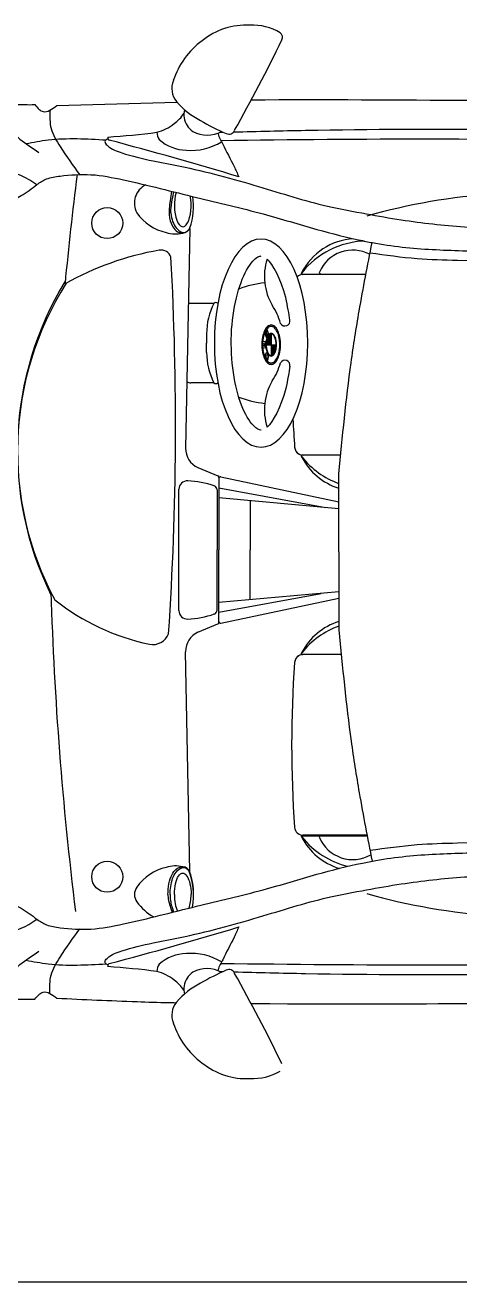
# Model space of a CAD drawing. Header units: millimetres. Extents: x 2646 to 50990, y 12226 to 40347.
# Drawn here: x 46520 to 47417, y 24660 to 27253 of the extents above; entities that cross this region are included whole.
import ezdxf

# ---------------------------------------------------------------- set-up
doc = ezdxf.new("R2010")
doc.units = ezdxf.units.MM
doc.layers.add('www.cad-blocks.net', color=7, linetype='Continuous')

# ---------------------------------------------------------------- blocks, each defined once
blk = doc.blocks.new('A$C60F851DE')
for p, q in [((2.9487, 1.7458), (2.9575, 1.2923)), ((0.7065, 1.6626), (2.3959, 1.6874)), ((2.5823, 1.6728), (2.7176, 1.6728)), ((2.5826, 1.6709), (2.7155, 1.6709)), ((2.6358, 1.2982), (2.7155, 1.2982)), ((2.6408, 1.0864), (2.6408, 1.2474)), ((2.9319, 1.2522), (2.8906, 1.2351)), ((2.8842, 1.2331), (2.6408, 1.1817)), ((2.8884, 1.2319), (2.8884, 1.0824)), ((2.8884, 1.2105), (2.677, 1.172)), ((2.8922, 1.2063), (2.8922, 1.0824)), ((2.9711, 1.2076), (2.9711, 0.9572)), ((2.8884, 1.1904), (2.6408, 1.1679)), ((2.8238, 1.1845), (2.8238, 1.0824)), ((2.6408, 1.0864), (2.6408, 0.9253)), ((2.8238, 0.9803), (2.8238, 1.0824)), ((2.8884, 0.9329), (2.8884, 1.0824)), ((2.8922, 0.9585), (2.8922, 1.0824)), ((2.8884, 0.9744), (2.6408, 0.9969)), ((2.8884, 0.9543), (2.6678, 0.9945)), ((2.8842, 0.9317), (2.6408, 0.9831)), ((2.9319, 0.9126), (2.8906, 0.9297)), ((2.637, 0.8868), (2.7155, 0.8868)), ((2.9487, 0.419), (2.9575, 0.8725)), ((2.8988, 0.7376), (2.9462, 0.7376)), ((2.7735, 0.659), (2.7735, 0.6752)), ((2.7741, 0.659), (2.7741, 0.6764)), ((2.7748, 0.659), (2.7748, 0.6775)), ((2.7754, 0.659), (2.7754, 0.6784)), ((2.7761, 0.659), (2.7761, 0.6791)), ((2.7767, 0.659), (2.7767, 0.6798)), ((2.7774, 0.659), (2.7774, 0.6804)), ((2.778, 0.659), (2.778, 0.6808)), ((2.7786, 0.659), (2.7786, 0.6811)), ((2.7793, 0.659), (2.7793, 0.6814)), ((2.7799, 0.659), (2.7799, 0.6815)), ((2.7806, 0.6365), (2.7806, 0.6816)), ((2.786, 0.6811), (2.7883, 0.6916)), ((2.7874, 0.6794), (2.786, 0.6811)), ((2.7897, 0.683), (2.7874, 0.6794)), ((2.7883, 0.6916), (2.7898, 0.6897)), ((2.7885, 0.6776), (2.7897, 0.683)), ((2.7896, 0.675), (2.7885, 0.6776)), ((2.7898, 0.6897), (2.7889, 0.6857)), ((2.7889, 0.6857), (2.7907, 0.6886)), ((2.794, 0.682), (2.7896, 0.675)), ((2.7907, 0.6886), (2.792, 0.6864)), ((2.792, 0.6864), (2.7911, 0.682)), ((2.7911, 0.682), (2.7928, 0.6847)), ((2.7928, 0.6847), (2.794, 0.682)), ((2.9138, 0.675), (2.9138, 0.6557)), ((2.7908, 0.659), (2.7703, 0.659)), ((2.7709, 0.659), (2.7709, 0.6664)), ((2.7716, 0.659), (2.7716, 0.6696)), ((2.7722, 0.659), (2.7722, 0.6719)), ((2.7729, 0.659), (2.7729, 0.6737)), ((2.7812, 0.6365), (2.7812, 0.659)), ((2.7819, 0.6366), (2.7819, 0.659)), ((2.7825, 0.6369), (2.7825, 0.659)), ((2.7831, 0.6372), (2.7831, 0.659)), ((2.7838, 0.6376), (2.7838, 0.659)), ((2.7844, 0.6382), (2.7844, 0.659)), ((2.7851, 0.6389), (2.7851, 0.659)), ((2.7857, 0.6396), (2.7857, 0.659)), ((2.7864, 0.6405), (2.7864, 0.659)), ((2.787, 0.6417), (2.787, 0.659)), ((2.7876, 0.6429), (2.7876, 0.659)), ((2.7883, 0.6444), (2.7883, 0.659)), ((2.7889, 0.6464), (2.7889, 0.659)), ((2.7896, 0.6486), (2.7896, 0.659)), ((2.7902, 0.6516), (2.7902, 0.659)), ((2.7922, 0.6622), (2.792, 0.666)), ((2.792, 0.666), (2.7975, 0.6656)), ((2.792, 0.652), (2.7922, 0.6558)), ((2.7975, 0.6524), (2.792, 0.652)), ((2.7945, 0.662), (2.7922, 0.6622)), ((2.7922, 0.6604), (2.7945, 0.662)), ((2.7922, 0.6577), (2.7922, 0.6604)), ((2.7945, 0.656), (2.7922, 0.6577)), ((2.7922, 0.6558), (2.7945, 0.656)), ((2.7977, 0.6617), (2.7939, 0.659)), ((2.7939, 0.659), (2.7977, 0.6563)), ((2.7975, 0.6656), (2.7977, 0.6617)), ((2.7977, 0.6563), (2.7975, 0.6524)), ((2.9138, 0.6364), (2.9138, 0.6557)), ((2.7859, 0.6366), (2.7894, 0.6426)), ((2.7893, 0.6276), (2.7859, 0.6366)), ((2.7881, 0.6369), (2.7896, 0.6393)), ((2.7887, 0.6355), (2.7881, 0.6369)), ((2.7901, 0.6379), (2.7887, 0.6355)), ((2.7927, 0.6333), (2.7893, 0.6276)), ((2.7907, 0.6357), (2.7894, 0.6335)), ((2.7894, 0.6335), (2.79, 0.6321)), ((2.79, 0.6321), (2.7912, 0.6343)), ((2.8988, 0.5738), (2.9462, 0.5738)), ((0.7065, 0.5101), (2.3959, 0.4853)), ((2.585, 0.5141), (2.7155, 0.5141)), ((3.2233, 0.1657), (2.9754, 0.1584))]:
    blk.add_line(p, q)
for centre in [(3.1192, 1.7566), (3.1192, 0.4082)]:
    blk.add_circle(centre, 0.032)
for centre, radius, start, end in [((2.8183, 2.0629), 0.1099, 86.8885, 120.8396), ((2.8319, 2.0274), 0.1455, 51.156, 93.0101), ((5.9912, 3.7166), 3.5957, 205.9639, 209.3181), ((2.8233, 2.0058), 0.1678, 18.2707, 53.5158), ((2.9434, 2.0423), 0.0424, 320.1808, 22.3259), ((2.8449, 2.1308), 0.1749, 297.9331, 318.5838), ((2.9206, 1.9892), 0.0402, 349.0337, 13.8739), ((2.6929, 2.3748), 0.4621, 292.9723, 300.4088), ((2.922, 1.9864), 0.0384, 301.4685, 352.787), ((3.0272, 2.0343), 0.0794, 213.2831, 234.4675), ((2.8676, 1.9605), 0.0125, 201.7348, 296.8655), ((2.8001, 1.9796), 0.0955, 327.1202, 340.9506), ((2.9128, 2.0047), 0.0589, 239.9373, 299.7932), ((2.8713, 1.9536), 0.0198, 344.6461, 349.8242), ((3.0409, 2.045), 0.0962, 231.5427, 255.3157), ((2.9926, 1.9511), 0.0239, 323.1341, 1.9627), ((3.2473, 3.788), 1.8506, 262.8361, 265.9899), ((5.0555, -5.4578), 7.6438, 104.70677, 106.79137), ((1.2764, 2.7047), 1.7823, 332.4857, 334.1515), ((2.9455, 2.0336), 0.119, 238.369, 274.9571), ((2.9546, 2.0006), 0.0856, 270.7781, 311.8209), ((3.1135, 1.9401), 0.00475, 288.3859, 24.1975), ((-1.3385, 3.7745), 4.6029, 335.4226, 335.7142), ((2.2322, 0.55), 1.2899, 74.2184, 98.1635), ((3.0777, 1.7949), 0.1368, 169.6647, 202.6273), ((2.9742, 1.749), 0.1026, 35.2082, 61.601), ((-3.9498, 0.9473), 7.1888, 1.7729, 7.04083), ((3.0777, 1.7913), 0.1368, 179.2381, 198.9275), ((3.0366, 1.7931), 0.0262, 324.7918, 35.2082), ((2.9742, 1.8372), 0.1026, 282.9688, 324.7918), ((2.6019, 1.6145), 0.1305, 27.3308, 73.0533), ((2.9643, 1.7532), 0.0172, 201.473, 266.4001), ((2.9782, 1.7983), 0.064, 256.5286, 287.3033), ((2.612, 1.6459), 0.0752, 23.4664, 119.597), ((2.5814, 1.5664), 0.1735, 38.4921, 76.3753), ((2.679, 1.675), 0.00218, 270, 23.4664), ((2.7148, 1.6534), 0.0174, 3.9054, 90), ((2.7155, 1.673), 0.00218, 270, 38.4921), ((2.7083, 1.6705), 0.0103, 359.7502, 22.3024), ((0.3723, 1.4845), 2.366, 355.878, 4.122), ((2.7148, 1.3157), 0.0174, 270, 356.0946), ((2.7155, 1.296), 0.00218, 321.5079, 90), ((2.7083, 1.2986), 0.0103, 337.6976, 0.2498), ((2.7148, 1.3157), 0.0174, 300.2373, 356.0946), ((2.5814, 1.4026), 0.1735, 290.0063, 321.5079), ((2.6019, 1.3546), 0.1305, 287.3061, 332.6692), ((2.9139, 1.2919), 0.0436, 294.4196, 0.5732), ((3.0249, 1.2426), 0.0349, 78.1709, 158.8866), ((2.9355, 0.816), 0.4708, 51.6722, 78.1709), ((9.4466, 0.8267), 6.4685, 176.20138, 183.08769), ((2.885, 1.2297), 0.00349, 0, 101.9127), ((2.8919, 1.2319), 0.00349, 112.4527, 180), ((2.9633, 1.0217), 0.2035, 92.9773, 108.6626), ((2.9536, 1.2076), 0.0174, 0, 92.9773), ((2.901, 1.2063), 0.00872, 108.6626, 180), ((2.6557, 0.8789), 0.6487, 327.6682, 28.1825), ((2.6354, 0.8782), 0.6693, 328.4656, 26.3057), ((2.6019, 0.8304), 0.1305, 27.3308, 72.6939), ((2.5814, 0.7823), 0.1735, 38.4921, 69.9937), ((2.885, 0.9351), 0.00349, 258.0873, 0), ((2.901, 0.9585), 0.00872, 180, 251.3374), ((2.9633, 1.1431), 0.2035, 251.3374, 267.0227), ((2.9536, 0.9572), 0.0174, 267.0227, 0), ((2.8919, 0.9329), 0.00349, 180, 247.5473), ((2.9139, 0.8729), 0.0436, 359.4268, 65.5804), ((2.7148, 0.8693), 0.0174, 3.9054, 90), ((2.7155, 0.8889), 0.00218, 270, 38.4921), ((2.7083, 0.8864), 0.0103, 359.7502, 22.3024), ((2.7148, 0.8693), 0.0174, 3.9054, 59.7627), ((0.3723, 0.7004), 2.366, 2.7109, 4.122), ((2.6781, 0.7932), 0.1165, 329.2692, 17.8447), ((2.7712, 0.5683), 0.2129, 68.9831, 83.9018), ((2.888, 0.6612), 0.1315, 146.5785, 164.4847), ((2.8947, 0.7334), 0.00592, 45.3725, 132.7733), ((2.7756, 0.675), 0.1383, 0, 26.9511), ((2.9464, 0.7232), 0.0144, 53.9893, 90.4538), ((2.7521, 0.7014), 0.0104, 167.3837, 331.3638), ((2.8384, 0.6598), 0.0771, 168.9454, 174.673), ((2.8258, 0.6623), 0.0642, 162.5325, 169.0043), ((2.8223, 0.6621), 0.0593, 162.5325, 169.0043), ((2.811, 0.6671), 0.0486, 154.8269, 162.62), ((2.8086, 0.6664), 0.0449, 154.8269, 162.62), ((2.7973, 0.6736), 0.0335, 144.9664, 154.9622), ((2.796, 0.6725), 0.0309, 144.9664, 154.9622), ((2.7874, 0.6806), 0.0214, 131.6533, 145.1539), ((2.7869, 0.6789), 0.0197, 131.6533, 145.1539), ((2.7981, 0.6637), 0.0281, 154.8269, 162.62), ((2.7981, 0.6637), 0.0272, 154.8269, 162.62), ((2.7902, 0.6674), 0.0193, 144.9664, 154.9622), ((2.7821, 0.6865), 0.0135, 113.4028, 131.7784), ((2.7902, 0.6674), 0.0184, 144.9664, 154.9622), ((2.782, 0.6844), 0.0124, 113.4028, 131.7784), ((2.7845, 0.6715), 0.0123, 131.6533, 145.1539), ((2.7845, 0.6715), 0.0114, 131.6533, 145.1539), ((2.7815, 0.6749), 0.00776, 113.4028, 131.7784), ((2.7806, 0.6899), 0.00975, 90.3545, 113.0981), ((2.7815, 0.6749), 0.00686, 113.4028, 131.7784), ((2.7806, 0.6875), 0.009, 90.3545, 113.0981), ((2.7806, 0.6768), 0.00562, 90.3545, 113.0981), ((2.7806, 0.6768), 0.00472, 90.3545, 113.0981), ((2.7805, 0.6899), 0.00975, 66.9019, 89.6455), ((2.7805, 0.6875), 0.009, 66.9019, 89.6455), ((2.7805, 0.6768), 0.00562, 66.9019, 89.6455), ((2.7805, 0.6768), 0.00472, 66.9019, 89.6455), ((2.7797, 0.6749), 0.00686, 48.2216, 66.5972), ((2.7797, 0.6749), 0.00776, 48.2216, 66.5972), ((2.7791, 0.6844), 0.0124, 48.2216, 66.5972), ((2.7766, 0.6715), 0.0114, 34.8461, 48.3467), ((2.779, 0.6865), 0.0135, 48.2216, 66.5972), ((2.7766, 0.6715), 0.0123, 34.8461, 48.3467), ((2.7709, 0.6674), 0.0184, 25.0378, 35.0336), ((2.7709, 0.6674), 0.0193, 25.0378, 35.0336), ((2.7743, 0.6789), 0.0197, 34.8461, 48.3467), ((2.763, 0.6637), 0.0272, 17.38, 25.1731), ((2.7737, 0.6806), 0.0214, 34.8461, 48.3467), ((2.763, 0.6637), 0.0281, 17.38, 25.1731), ((2.7651, 0.6725), 0.0309, 25.0378, 35.0336), ((2.7638, 0.6736), 0.0335, 25.0378, 35.0336), ((2.7525, 0.6664), 0.0449, 17.38, 25.1731), ((2.7502, 0.6671), 0.0486, 17.38, 25.1731), ((2.7388, 0.6621), 0.0593, 10.9957, 17.4675), ((2.7353, 0.6623), 0.0642, 10.9957, 17.4675), ((2.7227, 0.6598), 0.0771, 5.327, 11.0546), ((2.8457, 0.659), 0.0844, 174.6283, 180.0202), ((2.8457, 0.659), 0.0844, 179.9798, 185.3717), ((2.8384, 0.6582), 0.0771, 185.327, 191.0546), ((2.8407, 0.659), 0.0779, 174.6283, 180.0202), ((2.8407, 0.659), 0.0779, 179.9798, 185.3717), ((2.834, 0.6597), 0.0712, 168.9454, 174.673), ((2.834, 0.6583), 0.0712, 185.327, 191.0546), ((2.8181, 0.659), 0.0487, 174.6283, 180.0202), ((2.8181, 0.659), 0.0487, 179.9798, 185.3717), ((2.814, 0.6595), 0.0445, 168.9454, 174.673), ((2.814, 0.6586), 0.0445, 185.327, 191.0546), ((2.8067, 0.6609), 0.0371, 162.5325, 169.0043), ((2.8181, 0.659), 0.0478, 174.6283, 180.0202), ((2.8181, 0.659), 0.0478, 179.9798, 185.3717), ((2.8067, 0.6571), 0.0371, 190.9957, 197.4675), ((2.814, 0.6595), 0.0436, 168.9454, 174.673), ((2.814, 0.6586), 0.0436, 185.327, 191.0546), ((2.8067, 0.6609), 0.0362, 162.5325, 169.0043), ((2.8067, 0.6571), 0.0362, 190.9957, 197.4675), ((2.7545, 0.6609), 0.0362, 10.9957, 17.4675), ((2.7545, 0.6571), 0.0362, 342.5325, 349.0043), ((2.7545, 0.6609), 0.0371, 10.9957, 17.4675), ((2.7545, 0.6571), 0.0371, 342.5325, 349.0043), ((2.7472, 0.6595), 0.0436, 5.327, 11.0546), ((2.7472, 0.6586), 0.0436, 348.9454, 354.673), ((2.743, 0.659), 0.0478, 359.9798, 5.3717), ((2.743, 0.659), 0.0478, 354.6283, 0.0202), ((2.7472, 0.6595), 0.0445, 5.327, 11.0546), ((2.7472, 0.6586), 0.0445, 348.9454, 354.673), ((2.743, 0.659), 0.0487, 359.9798, 5.3717), ((2.743, 0.659), 0.0487, 354.6283, 0.0202), ((2.7272, 0.6597), 0.0712, 5.327, 11.0546), ((2.7272, 0.6583), 0.0712, 348.9454, 354.673), ((2.7205, 0.659), 0.0779, 359.9798, 5.3717), ((2.7205, 0.659), 0.0779, 354.6283, 0.0202), ((2.7227, 0.6582), 0.0771, 348.9454, 354.673), ((2.7155, 0.659), 0.0844, 359.9798, 5.3717), ((2.7155, 0.659), 0.0844, 354.6283, 0.0202), ((2.8258, 0.6557), 0.0642, 190.9957, 197.4675), ((2.8223, 0.656), 0.0593, 190.9957, 197.4675), ((2.811, 0.651), 0.0486, 197.38, 205.1731), ((2.8086, 0.6516), 0.0449, 197.38, 205.1731), ((2.7973, 0.6444), 0.0335, 205.0378, 215.0336), ((2.796, 0.6456), 0.0309, 205.0378, 215.0336), ((2.7874, 0.6374), 0.0214, 214.8461, 228.3467), ((2.7869, 0.6391), 0.0197, 214.8461, 228.3467), ((2.7981, 0.6544), 0.0281, 197.38, 205.1731), ((2.7981, 0.6544), 0.0272, 197.38, 205.1731), ((2.7902, 0.6506), 0.0193, 205.0378, 215.0336), ((2.7902, 0.6506), 0.0184, 205.0378, 215.0336), ((2.782, 0.6336), 0.0124, 228.2216, 246.5972), ((2.7845, 0.6466), 0.0123, 214.8461, 228.3467), ((2.7845, 0.6466), 0.0114, 214.8461, 228.3467), ((2.7815, 0.6431), 0.00776, 228.2216, 246.5972), ((2.7815, 0.6431), 0.00686, 228.2216, 246.5972), ((2.7806, 0.6305), 0.009, 246.9019, 269.6455), ((2.7806, 0.6412), 0.00562, 246.9019, 269.6455), ((2.7806, 0.6412), 0.00472, 246.9019, 269.6455), ((2.7805, 0.6412), 0.00472, 270.3545, 293.0981), ((2.7805, 0.6412), 0.00562, 270.3545, 293.0981), ((2.7805, 0.6305), 0.009, 270.3545, 293.0981), ((2.7797, 0.6431), 0.00686, 293.4028, 311.7784), ((2.7797, 0.6431), 0.00776, 293.4028, 311.7784), ((2.7791, 0.6336), 0.0124, 293.4028, 311.7784), ((2.7766, 0.6466), 0.0114, 311.6533, 325.1539), ((2.7766, 0.6466), 0.0123, 311.6533, 325.1539), ((2.7709, 0.6506), 0.0184, 324.9664, 334.9622), ((2.7709, 0.6506), 0.0193, 324.9664, 334.9622), ((2.7743, 0.6391), 0.0197, 311.6533, 325.1539), ((2.763, 0.6544), 0.0272, 334.8269, 342.62), ((2.7737, 0.6374), 0.0214, 311.6533, 325.1539), ((2.763, 0.6544), 0.0281, 334.8269, 342.62), ((2.7913, 0.6415), 0.00215, 137.6699, 149.8215), ((2.7899, 0.6392), 0.000367, 121.9735, 138.1619), ((2.7901, 0.639), 0.000588, 137.9778, 149.7965), ((2.7907, 0.6421), 0.00133, 121.0967, 137.8649), ((2.7899, 0.6393), 0.000244, 100.6713, 121.905), ((2.7898, 0.6393), 0.000209, 76.5467, 100.0504), ((2.7898, 0.6393), 0.000256, 55.417, 75.9924), ((2.7904, 0.6424), 0.000881, 98.9897, 120.9964), ((2.7898, 0.6391), 0.000392, 39.9344, 55.4121), ((2.7896, 0.639), 0.000627, 28.8078, 40.1252), ((2.7893, 0.6388), 0.000945, 20.3628, 28.9686), ((2.7894, 0.6383), 0.00088, 329.1639, 338.1878), ((2.789, 0.6387), 0.0013, 13.5137, 20.4686), ((2.7887, 0.6386), 0.00162, 7.5887, 13.583), ((2.7887, 0.6386), 0.00157, 345.2032, 351.3384), ((2.789, 0.6385), 0.00123, 338.0727, 345.2779), ((2.7904, 0.6425), 0.000772, 74.2951, 98.2956), ((2.7884, 0.6386), 0.00185, 2.1363, 7.6382), ((2.7884, 0.6386), 0.00191, 356.8093, 2.1778), ((2.7885, 0.6386), 0.00181, 351.2861, 356.8516), ((2.7651, 0.6456), 0.0309, 324.9664, 334.9622), ((2.7904, 0.6423), 0.000978, 53.2285, 73.7563), ((2.7912, 0.6354), 0.000588, 137.9637, 149.8002), ((2.791, 0.6356), 0.000366, 121.9287, 138.1483), ((2.79, 0.6419), 0.00154, 38.0692, 53.271), ((2.791, 0.6357), 0.000209, 76.4246, 99.9576), ((2.791, 0.6357), 0.000243, 100.5824, 121.8586), ((2.791, 0.6357), 0.000256, 55.2957, 75.8708), ((2.7909, 0.6355), 0.000394, 39.8299, 55.2934), ((2.7893, 0.6413), 0.00247, 27.2088, 38.2763), ((2.7907, 0.6354), 0.00063, 28.7179, 40.0217), ((2.7905, 0.6347), 0.000873, 328.9459, 338.0307), ((2.7904, 0.6352), 0.000948, 20.2822, 28.8789), ((2.7901, 0.6351), 0.0013, 13.4377, 20.388), ((2.7902, 0.6349), 0.00123, 337.9141, 345.1564), ((2.7638, 0.6444), 0.0335, 324.9664, 334.9622), ((2.7898, 0.635), 0.00163, 7.5133, 13.5069), ((2.7896, 0.635), 0.00185, 2.0577, 7.5628), ((2.7895, 0.635), 0.00191, 356.7229, 2.0992), ((2.7896, 0.635), 0.00181, 351.1861, 356.7654), ((2.7898, 0.635), 0.00156, 345.0809, 351.2389), ((2.7882, 0.6407), 0.00371, 18.9287, 27.371), ((2.7869, 0.6403), 0.00504, 12.159, 19.0332), ((2.7858, 0.64), 0.0062, 6.24, 12.2275), ((2.7856, 0.6399), 0.00645, 349.4607, 355.2929), ((2.7918, 0.6379), 0.000793, 59.9214, 82.0227), ((2.7851, 0.64), 0.00691, 0.7219, 6.2902), ((2.785, 0.64), 0.007, 355.2455, 0.7657), ((2.7916, 0.6376), 0.00118, 42.8487, 59.7976), ((2.7911, 0.6371), 0.00191, 30.7391, 43.0371), ((2.7902, 0.6366), 0.00295, 21.7189, 30.9215), ((2.7901, 0.6348), 0.00299, 329.3892, 338.5198), ((2.7891, 0.6361), 0.00416, 14.5206, 21.8405), ((2.789, 0.6352), 0.0042, 338.3999, 345.677), ((2.788, 0.6358), 0.0053, 8.3737, 14.5988), ((2.7879, 0.6355), 0.00533, 345.5997, 351.801), ((2.7525, 0.6516), 0.0449, 334.8269, 342.62), ((2.7871, 0.6357), 0.00612, 2.7744, 8.4283), ((2.7871, 0.6356), 0.00614, 351.7468, 357.3899), ((2.7868, 0.6357), 0.00643, 357.3456, 2.8189), ((2.7502, 0.651), 0.0486, 334.8269, 342.62), ((2.7388, 0.656), 0.0593, 342.5325, 349.0043), ((2.7353, 0.6557), 0.0642, 342.5325, 349.0043), ((2.7756, 0.6364), 0.1383, 333.0489, 0), ((2.7521, 0.61), 0.0104, 28.6362, 192.6163), ((2.888, 0.6502), 0.1315, 195.5153, 213.4215), ((2.7821, 0.6315), 0.0135, 228.2216, 246.5972), ((2.7806, 0.6281), 0.00975, 246.9019, 269.6455), ((2.7805, 0.6281), 0.00975, 270.3545, 293.0981), ((2.779, 0.6315), 0.0135, 293.4028, 311.7784), ((2.6781, 0.5182), 0.1165, 342.1553, 30.7308), ((2.8947, 0.578), 0.00592, 227.2267, 314.6275), ((2.9464, 0.5882), 0.0144, 269.5462, 291.8353), ((2.7148, 0.5315), 0.0174, 270, 315.0733), ((2.7712, 0.7431), 0.2129, 276.0982, 291.0169), ((2.9043, 1.0739), 0.6192, 279.9962, 299.1978), ((-3.9498, 1.2175), 7.1888, 352.73287, 354.53924), ((2.612, 0.5391), 0.0752, 242.2723, 336.5336), ((2.5814, 0.6185), 0.1735, 272.2918, 321.5079), ((2.6019, 0.5705), 0.1305, 274, 332.6692), ((2.679, 0.51), 0.00218, 336.5336, 90), ((2.7155, 0.5119), 0.00218, 321.5079, 90), ((2.7083, 0.5145), 0.0103, 337.6976, 0.2498), ((3.008, 0.4856), 0.0218, 199.7395, 279.9962), ((3.0777, 0.3736), 0.1368, 161.0725, 188.4529), ((2.9643, 0.4116), 0.0172, 93.5999, 158.527), ((2.9782, 0.3665), 0.064, 72.6967, 103.4714), ((2.9742, 0.3277), 0.1026, 35.2082, 77.0312), ((2.2322, 1.635), 1.2899, 261.8365, 285.7816), ((3.0213, 0.3669), 0.0418, 296.1329, 28.5288), ((-1.3385, -1.6018), 4.6029, 24.2858, 24.5774), ((5.0555, 7.6305), 7.6438, 253.20863, 255.29323), ((1.2764, -0.532), 1.7823, 25.8485, 27.5143), ((2.8001, 0.1932), 0.0955, 19.0494, 32.8798), ((2.9455, 0.1391), 0.119, 85.0429, 121.631), ((2.9546, 0.1721), 0.0856, 48.1791, 89.2219), ((2.9926, 0.2216), 0.0239, 358.0373, 36.8659), ((3.1135, 0.2327), 0.00475, 335.8025, 71.6141), ((5.9912, -1.5439), 3.5957, 150.6819, 154.0361), ((2.8676, 0.2122), 0.0125, 63.1345, 158.2652), ((2.6929, -0.2021), 0.4621, 59.5912, 67.0277), ((2.9128, 0.168), 0.0589, 60.2068, 120.0627), ((2.8713, 0.2191), 0.0198, 10.1758, 15.3539), ((2.922, 0.1863), 0.0384, 7.213, 58.5315), ((3.0409, 0.1277), 0.0962, 104.6843, 128.4573), ((3.2473, -1.6153), 1.8506, 94.0101, 97.1639), ((2.8449, 0.0419), 0.1749, 41.4162, 62.0669), ((2.9206, 0.1835), 0.0402, 346.1261, 10.9663), ((3.0272, 0.1384), 0.0794, 125.5325, 146.7169), ((2.9434, 0.1304), 0.0424, 337.6741, 39.8192), ((2.8233, 0.1669), 0.1678, 306.4842, 341.7293), ((2.7691, 0.025), 0.012, 153.3439, 233.051), ((2.8319, 0.1453), 0.1455, 266.9899, 308.844), ((2.8183, 0.1098), 0.1099, 239.1604, 273.1115)]:
    blk.add_arc(centre, radius, start, end)
for centre, start_param, end_param in [((2.9632, 1.7931), 7.162259, 7.853982), ((2.9632, 1.7931), 4.712389, 5.598438), ((2.9632, 0.3717), 4.05537, 8.3167)]:
    blk.add_ellipse(centre, major_axis=(0, 0.044), ratio=0.391305, start_param=start_param, end_param=end_param)
at = {"extrusion": (0, 0, -1)}
blk.add_ellipse((2.9632, 1.7931), major_axis=(0, -0.044), ratio=0.391305, start_param=4.712389, end_param=7.853982, dxfattribs=at)
blk.add_ellipse((2.8015, 0.6557), major_axis=(0, -0.2146), ratio=0.449438, dxfattribs=at)
for points, knots in [([(2.822, 2.0179), (2.6109, 2.0196), (2.3024, 2.0166), (1.7106, 2.019), (1.1299, 2.0121), (0.636, 2.0061), (0.3762, 1.9609), (0.2029, 1.9373), (0.1312, 1.9108), (0.1105, 1.9032)], [0.0986186, 0.0986186, 0.0986186, 0.0986186, 0.1722401, 0.2845904, 0.4554356, 0.5228586, 0.5816435, 0.614478, 0.6277141, 0.6277141, 0.6277141, 0.6277141]), ([(3.2233, 2.007), (3.1681, 2.0096), (3.091, 2.0132), (3.0138, 2.0155), (2.9919, 2.0161)], [0, 0, 0, 0, 0.03334031, 0.04655404, 0.04655404, 0.04655404, 0.04655404]), ([(2.8579, 1.9527), (2.8084, 1.954), (2.6241, 1.9584), (2.2879, 1.9593), (1.7941, 1.9487), (1.2017, 1.9377), (0.7621, 1.9069), (0.5292, 1.8905)], [0.100205, 0.100205, 0.100205, 0.100205, 0.24841, 0.652007, 1.106107, 1.72636, 2.424739, 2.424739, 2.424739, 2.424739]), ([(2.8847, 1.9352), (2.7383, 1.937), (2.4057, 1.9404), (2.073, 1.9347), (1.8867, 1.9314)], [0.0692914, 0.0692914, 0.0692914, 0.0692914, 0.5072459, 1.0648991, 1.0648991, 1.0648991, 1.0648991]), ([(3.1179, 1.9381), (3.1183, 1.938), (3.1209, 1.937), (3.1263, 1.9321), (3.1121, 1.917), (3.0797, 1.9058), (3.0274, 1.8928), (2.9324, 1.8758), (2.8124, 1.843), (2.6861, 1.8022), (2.5866, 1.7841), (2.4927, 1.7673), (2.3851, 1.7557), (2.3012, 1.7527), (2.261, 1.7512)], [0.0768761, 0.0768761, 0.0768761, 0.0768761, 0.0781832, 0.0851135, 0.0939014, 0.1280431, 0.1945208, 0.2510977, 0.4182102, 0.5656124, 0.6479177, 0.7203087, 0.8512205, 0.9714398, 0.9714398, 0.9714398, 0.9714398]), ([(2.9892, 1.7931), (2.9892, 1.7985), (2.9888, 1.804), (2.9877, 1.8118), (2.9873, 1.8142), (2.9822, 1.8292)], [4.7117825, 4.7117825, 4.7117825, 4.7117825, 5.0583601, 5.0583601, 5.2277457, 5.2277457, 5.2277457, 5.2277457]), ([(2.9937, 1.7931), (2.9939, 1.7781), (2.9913, 1.7631), (2.981, 1.7439), (2.9742, 1.736), (2.9632, 1.736)], [4.714565, 4.714565, 4.714565, 4.714565, 5.641062, 5.641062, 6.283185, 6.283185, 6.283185, 6.283185]), ([(2.9892, 1.7931), (2.9892, 1.7876), (2.9888, 1.7822), (2.9863, 1.7646), (2.983, 1.754), (2.9733, 1.7433), (2.9686, 1.7379), (2.9632, 1.7373)], [4.711782, 4.711782, 4.711782, 4.711782, 5.05836, 5.05836, 5.876783, 5.876783, 6.283185, 6.283185, 6.283185, 6.283185]), ([(2.8015, 0.8353), (2.8018, 0.8353), (2.802, 0.8353), (2.8049, 0.8351), (2.81, 0.8335), (2.8255, 0.8171), (2.8345, 0.8026), (2.8565, 0.7459), (2.8649, 0.6907), (2.8605, 0.5846), (2.8476, 0.5342), (2.8227, 0.4898), (2.8133, 0.481), (2.8048, 0.4763), (2.8031, 0.476), (2.8015, 0.476)], [3.142222, 3.142222, 3.142222, 3.142222, 3.177072, 3.177072, 3.588168, 3.588168, 3.999264, 3.999264, 4.803281, 4.803281, 5.607298, 5.607298, 6.041794, 6.041794, 6.283185, 6.283185, 6.283185, 6.283185]), ([(2.7419, 0.7036), (2.7437, 0.7146), (2.7466, 0.7329), (2.7602, 0.789), (2.777, 0.8182), (2.789, 0.8289)], [1.7737821, 1.7737821, 1.7737821, 1.7737821, 2.0666878, 2.0666878, 2.7621347, 2.7621347, 2.7621347, 2.7621347]), ([(2.7419, 0.6078), (2.7437, 0.5968), (2.7466, 0.5785), (2.7602, 0.5225), (2.777, 0.4932), (2.789, 0.4825)], [1.7737821, 1.7737821, 1.7737821, 1.7737821, 2.0666878, 2.0666878, 2.7621347, 2.7621347, 2.7621347, 2.7621347]), ([(3.1179, 0.2346), (3.1183, 0.2347), (3.1209, 0.2357), (3.1263, 0.2406), (3.1121, 0.2557), (3.0797, 0.2669), (3.0274, 0.2799), (2.9324, 0.2969), (2.8124, 0.3297), (2.6861, 0.3705), (2.5866, 0.3886), (2.4927, 0.4054), (2.3851, 0.417), (2.3012, 0.42), (2.261, 0.4215)], [0.0768761, 0.0768761, 0.0768761, 0.0768761, 0.0781832, 0.0851135, 0.0939014, 0.1280431, 0.1945208, 0.2510977, 0.4182102, 0.5656124, 0.6479177, 0.7203087, 0.8512205, 0.9714398, 0.9714398, 0.9714398, 0.9714398]), ([(2.9864, 0.3425), (2.9939, 0.3867), (2.9913, 0.4018), (2.981, 0.4209), (2.9742, 0.4288), (2.9632, 0.4288)], [4.714565, 4.714565, 4.714565, 4.714565, 5.641062, 5.641062, 6.283185, 6.283185, 6.283185, 6.283185]), ([(2.9821, 0.3436), (2.9892, 0.3772), (2.9888, 0.3827), (2.9863, 0.4002), (2.983, 0.4108), (2.9733, 0.4216), (2.9686, 0.4269), (2.9632, 0.4275)], [4.711782, 4.711782, 4.711782, 4.711782, 5.05836, 5.05836, 5.876783, 5.876783, 6.283185, 6.283185, 6.283185, 6.283185]), ([(2.8215, 0.1538), (2.6699, 0.1526), (2.3319, 0.1562), (1.7106, 0.1537), (1.1299, 0.1607), (0.636, 0.1666), (0.3762, 0.2118), (0.2029, 0.2354), (0.1312, 0.2619), (0.1105, 0.2695)], [0.0808297, 0.0808297, 0.0808297, 0.0808297, 0.1722401, 0.2845904, 0.4554356, 0.5228586, 0.5816435, 0.614478, 0.6277141, 0.6277141, 0.6277141, 0.6277141]), ([(2.8579, 0.2201), (2.8084, 0.2188), (2.6241, 0.2143), (2.2879, 0.2134), (1.7941, 0.224), (1.2017, 0.235), (0.7621, 0.2659), (0.5292, 0.2822)], [0.100205, 0.100205, 0.100205, 0.100205, 0.24841, 0.652007, 1.106107, 1.72636, 2.424739, 2.424739, 2.424739, 2.424739]), ([(2.8847, 0.2375), (2.7383, 0.2358), (2.4057, 0.2323), (2.073, 0.238), (1.8867, 0.2413)], [0.0692914, 0.0692914, 0.0692914, 0.0692914, 0.5072459, 1.0648991, 1.0648991, 1.0648991, 1.0648991])]:
    blk.add_open_spline(points, degree=3, knots=knots)
for points in [[(2.9919, 2.0161), (2.9869, 2.0161), (2.9819, 2.0162), (2.977, 2.0163)], [(2.8868, 1.9519), (2.8844, 1.9519), (2.882, 1.952), (2.8795, 1.9521)], [(2.8868, 1.9519), (2.8844, 1.9519), (2.882, 1.952), (2.8795, 1.9521)], [(2.9937, 1.7931), (2.9938, 1.8001), (2.9933, 1.807), (2.9849, 1.8298)], [(2.9632, 1.7373), (2.9586, 1.7362), (2.9531, 1.7396), (2.9492, 1.7449)], [(2.9632, 0.4275), (2.9586, 0.4286), (2.9531, 0.4252), (2.9492, 0.4199)], [(2.8868, 0.2208), (2.8844, 0.2208), (2.882, 0.2207), (2.8795, 0.2206)]]:
    blk.add_open_spline(points, degree=3)
for points in [[(3.2375, 1.9974), (3.235, 1.9595), (3.2164, 1.9222), (3.1759, 1.8641)], [(3.269, 2.0089), (3.2515, 1.9944), (3.2233, 2.007)], [(4.4421, 1.8829), (4.3517, 1.9374), (4.1969, 1.9842), (3.7872, 2.0037), (3.4894, 2.0063), (3.3971, 2.0016), (3.3593, 1.9959), (3.3346, 1.9712), (3.2605, 1.9101)], [(3.3562, 1.994), (3.3332, 2.006), (3.2894, 2.0089), (3.269, 2.0089)], [(3.2871, 1.9286), (3.2411, 1.9361), (3.1212, 1.9361)], [(4.3461, 1.8216), (4.1983, 1.8381), (3.9031, 1.8607), (3.6667, 1.8728), (3.4618, 1.8803), (3.4001, 1.8818), (3.3474, 1.8773), (3.2811, 1.8547), (3.2645, 1.8442)], [(3.2645, 1.8442), (3.2447, 1.8555), (3.2165, 1.8616), (3.1527, 1.8644), (3.0857, 1.8539), (2.9345, 1.8173), (2.7969, 1.7833), (2.686, 1.7515), (2.5922, 1.7283), (2.5643, 1.7229), (2.5022, 1.7143), (2.3779, 1.7074), (2.1467, 1.7019), (1.8743, 1.6973), (1.4987, 1.6929), (1.2088, 1.6886), (0.8558, 1.6853), (0.7028, 1.6831), (0.6214, 1.6875), (0.4804, 1.7113), (0.3508, 1.7417), (0.2206, 1.7699), (0.1761, 1.7796), (0.1479, 1.7851), (0.1198, 1.7865), (0.1005, 1.7879), (0.084, 1.7906), (0.0626, 1.7912)], [(4.5251, 1.426), (4.4973, 1.4568), (4.4171, 1.4974), (4.2236, 1.5622), (4.0418, 1.6163), (3.861, 1.6685), (3.6633, 1.7208), (3.5095, 1.7633), (3.4177, 1.7875), (3.3548, 1.8001), (3.2968, 1.8213), (3.2645, 1.8442)], [(2.6408, 1.2474), (2.6154, 1.4766), (2.5988, 1.5831), (2.5723, 1.7243)], [(2.3959, 1.6874), (2.4793, 1.6909), (2.5765, 1.7026)], [(2.6408, 0.9253), (2.6154, 0.6961), (2.5988, 0.5896), (2.5723, 0.4484)], [(4.5251, 0.7467), (4.4973, 0.7159), (4.4171, 0.6753), (4.2236, 0.6105), (4.0418, 0.5564), (3.861, 0.5042), (3.6633, 0.4519), (3.5095, 0.4094), (3.4177, 0.3852), (3.3548, 0.3726), (3.2968, 0.3514), (3.2645, 0.3286)], [(3.2645, 0.3286), (3.2447, 0.3172), (3.2165, 0.3111), (3.1527, 0.3083), (3.0857, 0.3189), (2.9345, 0.3554), (2.7969, 0.3894), (2.686, 0.4212), (2.5922, 0.4444), (2.5643, 0.4498), (2.5022, 0.4584), (2.3779, 0.4653), (2.1467, 0.4708), (1.8743, 0.4754), (1.4987, 0.4798), (1.2088, 0.4842), (0.8558, 0.4874), (0.7028, 0.4896), (0.6214, 0.4853), (0.4804, 0.4614), (0.3508, 0.431), (0.2206, 0.4028), (0.1761, 0.3931), (0.1479, 0.3876), (0.1198, 0.3862), (0.1005, 0.3848), (0.084, 0.3821), (0.0626, 0.3816)], [(2.3959, 0.4853), (2.4793, 0.4818), (2.5765, 0.4701)], [(4.3461, 0.3511), (4.1983, 0.3346), (3.9031, 0.312), (3.6667, 0.3), (3.4618, 0.2924), (3.4001, 0.2909), (3.3474, 0.2954), (3.2811, 0.318), (3.2645, 0.3286)], [(3.2375, 0.1753), (3.235, 0.2132), (3.2164, 0.2505), (3.1759, 0.3086)], [(4.4421, 0.2898), (4.3517, 0.2353), (4.1969, 0.1885), (3.7872, 0.169), (3.4894, 0.1664), (3.3971, 0.1711), (3.3593, 0.1768), (3.3346, 0.2015), (3.2605, 0.2626)], [(3.2871, 0.2441), (3.2411, 0.2366), (3.1212, 0.2366)], [(3.269, 0.1638), (3.2515, 0.1783), (3.2233, 0.1657)], [(3.3562, 0.1787), (3.3332, 0.1667), (3.2894, 0.1638), (3.269, 0.1638)]]:
    blk.add_spline(points, degree=3)
blk = doc.blocks.new('FORMAT')
at = {"layer": 'www.cad-blocks.net', "color": 155, "true_color": 0x546d8e}
blk.add_line((5773, 24660.4), (50990.4, 24660.4), dxfattribs=at)

msp = doc.modelspace()

# ---------------------------------------------------------------- block references
at = {"xscale": 1000, "yscale": 1000, "zscale": 1000, "rotation": 180}
msp.add_blockref('A$C60F851DE', (49808.3, 27252.6), dxfattribs=at)
at = {"layer": 'www.cad-blocks.net'}
msp.add_blockref('FORMAT', (0, 0), dxfattribs=at)

doc.saveas('drawing.dxf')
